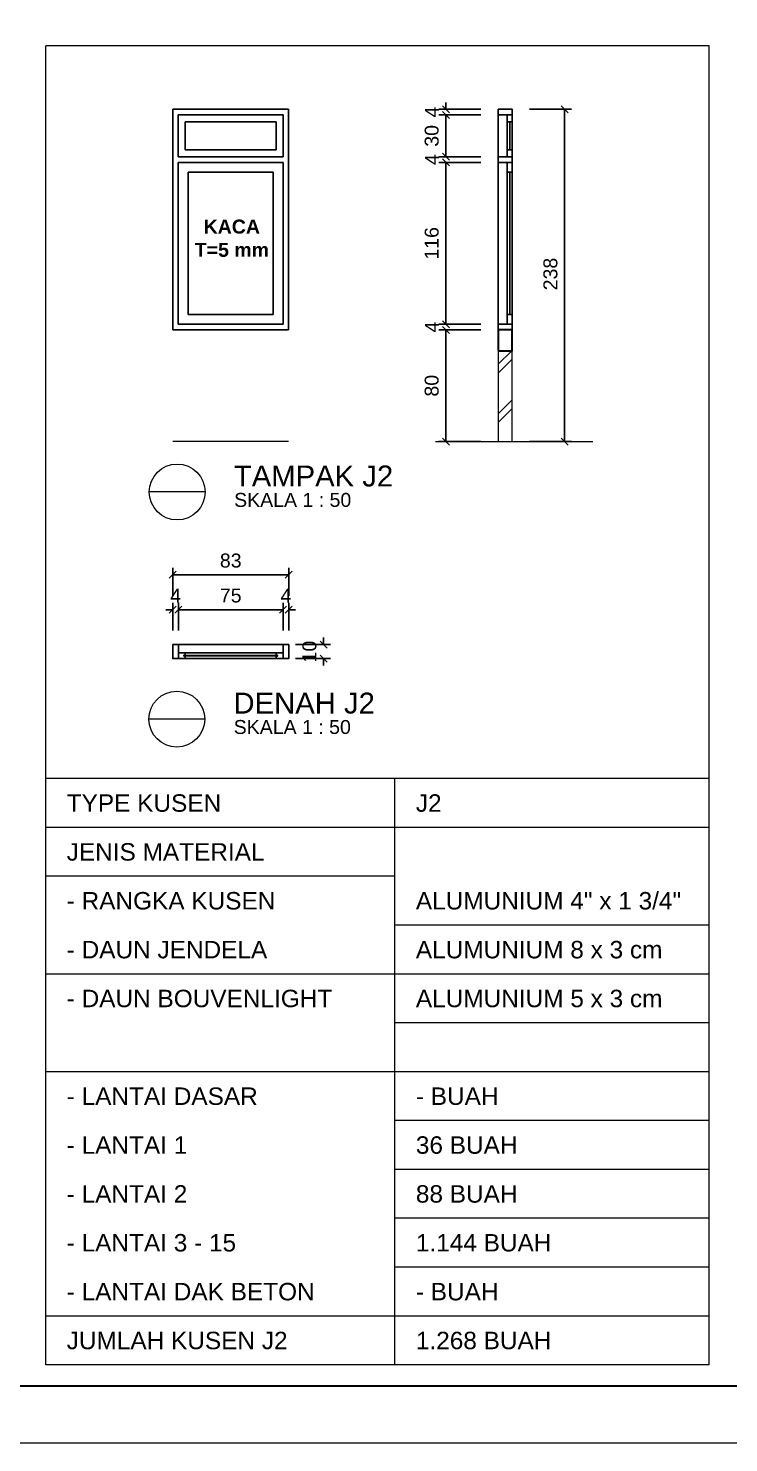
# Model space of a CAD drawing. Header units: millimetres. Extents: x -108 to 351, y -17 to 192.
# Drawn here: x 244.7 to 254.73, y -16.96 to 3.3 of the extents above; entities that cross this region are included whole.
import ezdxf
from ezdxf.enums import TextEntityAlignment as Align

# ---------------------------------------------------------------- set-up
doc = ezdxf.new("R2010")
doc.units = ezdxf.units.MM
doc.layers.get('defpoints').update_dxf_attribs({"color": 1})
for name, color, linetype, lineweight in [('ars', 11, 'Continuous', 0), ('BLK', 1, 'Continuous', 30), ('KACA', 151, 'Continuous', 5), ('KOP', 7, 'Continuous', 20), ('KOP GARIS', 1, 'Continuous', 30), ('lan', 7, 'Continuous', 15), ('NOT', 7, 'Continuous', 20), ('tem', 5, 'Continuous', 20), ('u', 6, 'Continuous', 20), ('u @ 1', 6, 'Continuous', 20)]:
    doc.layers.add(name, color=color, linetype=linetype, lineweight=lineweight)
doc.layers.add('Kusen', color=30, linetype='Continuous')
doc.styles.get("Standard").update_dxf_attribs({"font": 'arial.ttf'})
doc.dimstyles.new('SK-50', dxfattribs={"dimscale": 0, "dimtxt": 0.2, "dimasz": 0.1, "dimexe": 0.1, "dimexo": 0, "dimgap": 0.1, "dimtad": 1, "dimdec": 0, "dimlfac": 50, "dimzin": 0, "dimdsep": 46, "dimtxsty": 'Standard', "dimblk": 'OBLIQUE', "dimcen": 0.09, "dimclrd": 256, "dimclre": 256, "dimclrt": 256, "dimadec": 0, "dimazin": 0, "dimtfac": 1, "dimtdec": 0, "dimtofl": 0, "dimtmove": 0, "dimatfit": 3, "dimldrblk": 'OBLIQUE', "dimfxl": 0, "dimtolj": 1, "dimtzin": 0, "dimarcsym": 0})

# ---------------------------------------------------------------- blocks, each defined once
blk = doc.blocks.new('KOPA2-TPAK r')
at = {"layer": 'KOP'}
blk.add_lwpolyline([(0, 0), (59.4, 0), (59.4, 42.135), (0, 42.135)], close=True, dxfattribs=at)
at = {"layer": 'KOP GARIS'}
blk.add_lwpolyline([(0.815, 0.815), (58.585, 0.815), (58.585, 41.32), (0.815, 41.32)], close=True, dxfattribs=at)
at = {"layer": 'KOP'}
for p in [(51.864, 6.612), (51.864, 6.212), (51.864, 5.812)]:
    blk.add_attdef('JUDUL', p, '', height=0.25, dxfattribs=at)
for tag, p in [('SKALA', (51.816, 4.913)), ('SKALA', (51.816, 4.602)), ('SKALA', (51.816, 4.312)), ('AR-00', (57.749, 3.195))]:
    blk.add_attdef(tag, text='', height=0.172, dxfattribs=at).set_placement(p, align=Align.MIDDLE_CENTER)
blk = doc.blocks.new('T. J2')
at = {"layer": 'KACA', "color": 141}
blk.add_lwpolyline([(-0.379, 0.077), (0.291, 0.077), (0.291, 0.082), (-0.379, 0.082)], close=True, dxfattribs=at)
at = {"layer": 'Kusen'}
for p, q in [((-0.419, 0), (0.331, 0)), ((-0.369, 0.1), (0.281, 0.1)), ((0.281, 0.06), (-0.369, 0.06))]:
    blk.add_line(p, q, dxfattribs=at)
for points in [[(-0.459, 0), (-0.419, 0), (-0.419, 0.1), (-0.459, 0.1)], [(0.331, 0), (0.371, 0), (0.371, 0.1), (0.331, 0.1)]]:
    blk.add_lwpolyline(points, close=True, dxfattribs=at)
for points in [[(-0.369, 0.077), (-0.369, 0.06), (-0.419, 0.06), (-0.419, 0.1), (-0.369, 0.1), (-0.369, 0.082), (-0.379, 0.082), (-0.379, 0.077), (-0.369, 0.077)], [(0.281, 0.077), (0.281, 0.06), (0.331, 0.06), (0.331, 0.1), (0.281, 0.1), (0.281, 0.082), (0.291, 0.082), (0.291, 0.077), (0.281, 0.077)]]:
    blk.add_lwpolyline(points, dxfattribs=at)
blk = doc.blocks.new('_Oblique')
at = {"color": 0, "linetype": 'ByBlock', "lineweight": -2}
blk.add_line((-0.5, -0.5), (0.5, 0.5), dxfattribs=at)
blk = doc.blocks.new('*D138')
at = {"layer": 'defpoints', "color": 0, "transparency": 16777216}
for p in [(246.853, -5.03), (246.773, -5.33), (246.853, -5.33)]:
    blk.add_point(p, dxfattribs=at)
at = {"layer": 'u', "lineweight": -2, "transparency": 16777216}
for p, q in [((246.773, -5.03), (246.673, -5.03)), ((246.773, -5.33), (246.773, -4.93)), ((246.853, -5.33), (246.853, -4.93)), ((246.853, -5.03), (246.953, -5.03))]:
    blk.add_line(p, q, dxfattribs=at)
at = {"layer": 'u', "lineweight": -2, "transparency": 16777216, "xscale": 0.1, "yscale": 0.1, "zscale": 0.1}
blk.add_blockref('_Oblique', (246.773, -5.03), dxfattribs=at)
at = {"layer": 'u', "lineweight": -2, "transparency": 16777216, "xscale": 0.1, "yscale": 0.1, "zscale": 0.1, "rotation": 180}
blk.add_blockref('_Oblique', (246.853, -5.03), dxfattribs=at)
at = {"layer": 'u', "transparency": 16777216, "insert": (246.813, -4.83), "char_height": 0.2, "attachment_point": 5}
blk.add_mtext('\\A1;4', dxfattribs=at)
blk = doc.blocks.new('*D45')
at = {"layer": 'defpoints', "color": 0, "transparency": 16777216}
for p in [(248.353, -5.03), (246.853, -5.33), (248.353, -5.33)]:
    blk.add_point(p, dxfattribs=at)
at = {"layer": 'u', "lineweight": -2, "transparency": 16777216}
for p, q in [((246.853, -5.33), (246.853, -4.93)), ((246.853, -5.03), (248.353, -5.03)), ((248.353, -5.33), (248.353, -4.93))]:
    blk.add_line(p, q, dxfattribs=at)
at = {"layer": 'u', "lineweight": -2, "transparency": 16777216, "xscale": 0.1, "yscale": 0.1, "zscale": 0.1, "rotation": 180}
blk.add_blockref('_Oblique', (246.853, -5.03), dxfattribs=at)
at = {"layer": 'u', "lineweight": -2, "transparency": 16777216, "xscale": 0.1, "yscale": 0.1, "zscale": 0.1}
blk.add_blockref('_Oblique', (248.353, -5.03), dxfattribs=at)
at = {"layer": 'u', "transparency": 16777216, "insert": (247.603, -4.828), "char_height": 0.2, "attachment_point": 5}
blk.add_mtext('\\A1;75', dxfattribs=at)
blk = doc.blocks.new('*D139')
at = {"layer": 'defpoints', "color": 0, "transparency": 16777216}
for p in [(248.433, -5.03), (248.353, -5.33), (248.433, -5.33)]:
    blk.add_point(p, dxfattribs=at)
at = {"layer": 'u', "lineweight": -2, "transparency": 16777216}
for p, q in [((248.353, -5.03), (248.253, -5.03)), ((248.353, -5.33), (248.353, -4.93)), ((248.433, -5.33), (248.433, -4.93)), ((248.433, -5.03), (248.533, -5.03))]:
    blk.add_line(p, q, dxfattribs=at)
at = {"layer": 'u', "lineweight": -2, "transparency": 16777216, "xscale": 0.1, "yscale": 0.1, "zscale": 0.1}
blk.add_blockref('_Oblique', (248.353, -5.03), dxfattribs=at)
at = {"layer": 'u', "lineweight": -2, "transparency": 16777216, "xscale": 0.1, "yscale": 0.1, "zscale": 0.1, "rotation": 180}
blk.add_blockref('_Oblique', (248.433, -5.03), dxfattribs=at)
at = {"layer": 'u', "transparency": 16777216, "insert": (248.393, -4.83), "char_height": 0.2, "attachment_point": 5}
blk.add_mtext('\\A1;4', dxfattribs=at)
blk = doc.blocks.new('*D46')
at = {"layer": 'defpoints', "color": 0, "transparency": 16777216}
for p in [(248.433, -4.53), (246.773, -4.83), (248.433, -4.83)]:
    blk.add_point(p, dxfattribs=at)
at = {"layer": 'u', "lineweight": -2, "transparency": 16777216}
for p, q in [((246.773, -4.83), (246.773, -4.43)), ((248.433, -4.83), (248.433, -4.43)), ((246.773, -4.53), (248.433, -4.53))]:
    blk.add_line(p, q, dxfattribs=at)
at = {"layer": 'u', "lineweight": -2, "transparency": 16777216, "xscale": 0.1, "yscale": 0.1, "zscale": 0.1, "rotation": 180}
blk.add_blockref('_Oblique', (246.773, -4.53), dxfattribs=at)
at = {"layer": 'u', "lineweight": -2, "transparency": 16777216, "xscale": 0.1, "yscale": 0.1, "zscale": 0.1}
blk.add_blockref('_Oblique', (248.433, -4.53), dxfattribs=at)
at = {"layer": 'u', "transparency": 16777216, "insert": (247.603, -4.327), "char_height": 0.2, "attachment_point": 5}
blk.add_mtext('\\A1;83', dxfattribs=at)
blk = doc.blocks.new('*D140')
at = {"layer": 'defpoints', "color": 0, "transparency": 16777216}
for p in [(251.184, 1.379), (250.684, -0.941), (251.184, -0.941)]:
    blk.add_point(p, dxfattribs=at)
at = {"layer": 'u', "lineweight": -2, "transparency": 16777216}
for p, q in [((251.184, 1.379), (250.584, 1.379)), ((250.684, 1.379), (250.684, -0.941)), ((251.184, -0.941), (250.584, -0.941))]:
    blk.add_line(p, q, dxfattribs=at)
at = {"layer": 'u', "lineweight": -2, "transparency": 16777216, "xscale": 0.1, "yscale": 0.1, "zscale": 0.1}
for p, rotation in [((250.684, 1.379), 90), ((250.684, -0.941), 270)]:
    blk.add_blockref('_Oblique', p, dxfattribs=dict(at, rotation=rotation))
at = {"layer": 'u', "transparency": 16777216, "insert": (250.482, 0.219), "char_height": 0.2, "attachment_point": 5, "rotation": 90}
blk.add_mtext('\\A1;116', dxfattribs=at)
blk = doc.blocks.new('*D141')
at = {"layer": 'defpoints', "color": 0, "transparency": 16777216}
for p in [(250.684, 2.059), (251.184, 2.139), (251.184, 2.059)]:
    blk.add_point(p, dxfattribs=at)
at = {"layer": 'u', "lineweight": -2, "transparency": 16777216}
for p, q in [((250.684, 2.139), (250.684, 2.239)), ((251.184, 2.139), (250.584, 2.139)), ((251.184, 2.059), (250.584, 2.059)), ((250.684, 2.059), (250.684, 1.959))]:
    blk.add_line(p, q, dxfattribs=at)
at = {"layer": 'u', "lineweight": -2, "transparency": 16777216, "xscale": 0.1, "yscale": 0.1, "zscale": 0.1}
for p, rotation in [((250.684, 2.139), 270), ((250.684, 2.059), 90)]:
    blk.add_blockref('_Oblique', p, dxfattribs=dict(at, rotation=rotation))
at = {"layer": 'u', "transparency": 16777216, "insert": (250.484, 2.099), "char_height": 0.2, "attachment_point": 5, "rotation": 90}
blk.add_mtext('\\A1;4', dxfattribs=at)
blk = doc.blocks.new('*D142')
at = {"layer": 'defpoints', "color": 0, "transparency": 16777216}
for p in [(251.184, -0.941), (250.684, -1.021), (251.184, -1.021)]:
    blk.add_point(p, dxfattribs=at)
at = {"layer": 'u', "lineweight": -2, "transparency": 16777216}
for p, q in [((251.184, -0.941), (250.584, -0.941)), ((250.684, -0.941), (250.684, -0.841)), ((251.184, -1.021), (250.584, -1.021)), ((250.684, -1.021), (250.684, -1.121))]:
    blk.add_line(p, q, dxfattribs=at)
at = {"layer": 'u', "lineweight": -2, "transparency": 16777216, "xscale": 0.1, "yscale": 0.1, "zscale": 0.1}
for p, rotation in [((250.684, -0.941), 270), ((250.684, -1.021), 90)]:
    blk.add_blockref('_Oblique', p, dxfattribs=dict(at, rotation=rotation))
at = {"layer": 'u', "transparency": 16777216, "insert": (250.484, -0.981), "char_height": 0.2, "attachment_point": 5, "rotation": 90}
blk.add_mtext('\\A1;4', dxfattribs=at)
blk = doc.blocks.new('*D47')
at = {"layer": 'defpoints', "color": 0, "transparency": 16777216}
for p in [(251.184, -1.021), (250.684, -2.621), (251.184, -2.621)]:
    blk.add_point(p, dxfattribs=at)
at = {"layer": 'u', "lineweight": -2, "transparency": 16777216}
for p, q in [((251.184, -1.021), (250.584, -1.021)), ((250.684, -1.021), (250.684, -2.621)), ((251.184, -2.621), (250.584, -2.621))]:
    blk.add_line(p, q, dxfattribs=at)
at = {"layer": 'u', "lineweight": -2, "transparency": 16777216, "xscale": 0.1, "yscale": 0.1, "zscale": 0.1}
for p, rotation in [((250.684, -1.021), 90), ((250.684, -2.621), 270)]:
    blk.add_blockref('_Oblique', p, dxfattribs=dict(at, rotation=rotation))
at = {"layer": 'u', "transparency": 16777216, "insert": (250.482, -1.821), "char_height": 0.2, "attachment_point": 5, "rotation": 90}
blk.add_mtext('\\A1;80', dxfattribs=at)
blk = doc.blocks.new('*D143')
at = {"layer": 'defpoints', "color": 0, "transparency": 16777216}
for p in [(251.884, 2.139), (251.884, -2.621), (252.384, -2.621)]:
    blk.add_point(p, dxfattribs=at)
at = {"layer": 'u', "lineweight": -2, "transparency": 16777216}
for p, q in [((251.884, 2.139), (252.484, 2.139)), ((252.384, 2.139), (252.384, -2.621)), ((251.884, -2.621), (252.484, -2.621))]:
    blk.add_line(p, q, dxfattribs=at)
at = {"layer": 'u', "lineweight": -2, "transparency": 16777216, "xscale": 0.1, "yscale": 0.1, "zscale": 0.1}
for p, rotation in [((252.384, 2.139), 90), ((252.384, -2.621), 270)]:
    blk.add_blockref('_Oblique', p, dxfattribs=dict(at, rotation=rotation))
at = {"layer": 'u', "transparency": 16777216, "insert": (252.182, -0.221), "char_height": 0.2, "attachment_point": 5, "rotation": 90}
blk.add_mtext('\\A1;238', dxfattribs=at)
blk = doc.blocks.new('*D144')
at = {"layer": 'defpoints', "color": 0, "transparency": 16777216}
for p in [(251.184, 1.459), (250.684, 1.379), (251.184, 1.379)]:
    blk.add_point(p, dxfattribs=at)
at = {"layer": 'u', "lineweight": -2, "transparency": 16777216}
for p, q in [((251.184, 1.459), (250.584, 1.459)), ((250.684, 1.459), (250.684, 1.559)), ((251.184, 1.379), (250.584, 1.379)), ((250.684, 1.379), (250.684, 1.279))]:
    blk.add_line(p, q, dxfattribs=at)
at = {"layer": 'u', "lineweight": -2, "transparency": 16777216, "xscale": 0.1, "yscale": 0.1, "zscale": 0.1}
for p, rotation in [((250.684, 1.459), 270), ((250.684, 1.379), 90)]:
    blk.add_blockref('_Oblique', p, dxfattribs=dict(at, rotation=rotation))
at = {"layer": 'u', "transparency": 16777216, "insert": (250.484, 1.419), "char_height": 0.2, "attachment_point": 5, "rotation": 90}
blk.add_mtext('\\A1;4', dxfattribs=at)
blk = doc.blocks.new('*D145')
at = {"layer": 'defpoints', "color": 0, "transparency": 16777216}
for p in [(251.184, 2.059), (250.684, 1.459), (251.184, 1.459)]:
    blk.add_point(p, dxfattribs=at)
at = {"layer": 'u', "lineweight": -2, "transparency": 16777216}
for p, q in [((251.184, 2.059), (250.584, 2.059)), ((250.684, 2.059), (250.684, 1.459)), ((251.184, 1.459), (250.584, 1.459))]:
    blk.add_line(p, q, dxfattribs=at)
at = {"layer": 'u', "lineweight": -2, "transparency": 16777216, "xscale": 0.1, "yscale": 0.1, "zscale": 0.1}
for p, rotation in [((250.684, 2.059), 90), ((250.684, 1.459), 270)]:
    blk.add_blockref('_Oblique', p, dxfattribs=dict(at, rotation=rotation))
at = {"layer": 'u', "transparency": 16777216, "insert": (250.482, 1.759), "char_height": 0.2, "attachment_point": 5, "rotation": 90}
blk.add_mtext('\\A1;30', dxfattribs=at)
blk = doc.blocks.new('*D48')
at = {"layer": 'defpoints', "color": 0, "transparency": 16777216}
for p in [(248.533, -5.53), (248.533, -5.73), (248.933, -5.73)]:
    blk.add_point(p, dxfattribs=at)
at = {"layer": 'u', "lineweight": -2, "transparency": 16777216}
for p, q in [((248.933, -5.53), (248.933, -5.43)), ((248.533, -5.53), (249.033, -5.53)), ((248.533, -5.73), (249.033, -5.73)), ((248.933, -5.73), (248.933, -5.83))]:
    blk.add_line(p, q, dxfattribs=at)
at = {"layer": 'u', "lineweight": -2, "transparency": 16777216, "xscale": 0.1, "yscale": 0.1, "zscale": 0.1}
for p, rotation in [((248.933, -5.53), 270), ((248.933, -5.73), 90)]:
    blk.add_blockref('_Oblique', p, dxfattribs=dict(at, rotation=rotation))
at = {"layer": 'u', "transparency": 16777216, "insert": (248.731, -5.63), "char_height": 0.2, "attachment_point": 5, "rotation": 90}
blk.add_mtext('\\A1;10', dxfattribs=at)
blk = doc.blocks.new('Ndtpd')
blk.add_line((0.747, 0), (-0.747, 0))
blk.add_circle((0, 0), 0.747)
at = {"flags": 4}
for tag, height, p in [('NO', 0.5, (0, 0.148)), ('NOLBR', 0.3, (0, -0.398))]:
    blk.add_attdef(tag, text='', height=height, dxfattribs=at).set_placement(p, align=Align.CENTER)
for tag, p, height in [('NDTPD', (1.516, 0.148), 0.5), ('SKALA', (1.523, -0.398), 0.3)]:
    blk.add_attdef(tag, p, '', height=height, dxfattribs=at)

msp = doc.modelspace()

# ---------------------------------------------------------------- hatches: boundary and pattern name
at = {"layer": 'ars'}
h = msp.add_hatch(dxfattribs=at)
h.set_pattern_fill('TEMBOK', color=256, scale=0.502197)
h.set_pattern_definition([(225, (261.77707, 87.5378), (0.355107, -0.355107), []), (225, (261.6515, 87.5378), (0.355107, -0.355107), [])])
h.paths.add_polyline_path([(251.63412, -2.62093), (251.63412, -1.32093), (251.43412, -1.32093), (251.43412, -2.62093)])

# ---------------------------------------------------------------- linework, layer by layer
for points in [[(251.60412, 1.55907), (251.60412, 1.95907), (251.59412, 1.95907), (251.59412, 1.55907)], [(251.59412, 1.23907), (251.59412, -0.80093), (251.60412, -0.80093), (251.60412, 1.23907)]]:
    msp.add_lwpolyline(points, dxfattribs=at)
at = {"layer": 'BLK'}
msp.add_lwpolyline([(251.43412, -1.32093), (251.63412, -1.32093), (251.63412, -1.02093), (251.43412, -1.02093)], close=True, dxfattribs=at)
at = {"layer": 'Kusen', "linetype": 'ByBlock'}
for p, q in [((246.77267, 2.13907), (246.77267, -1.02093)), ((246.77267, 2.13907), (248.43267, 2.13907)), ((246.85267, 2.05907), (246.85267, 1.45907)), ((246.85267, 2.05907), (248.35267, 2.05907)), ((248.35267, 2.05907), (248.35267, 1.45907)), ((248.43267, 2.13907), (248.43267, -1.02093)), ((246.95267, 1.95907), (246.95267, 1.55907)), ((246.95267, 1.95907), (248.25267, 1.95907)), ((248.25267, 1.95907), (248.25267, 1.55907)), ((246.85267, 1.45907), (248.35267, 1.45907)), ((246.95267, 1.55907), (248.25267, 1.55907)), ((246.85267, 1.37907), (246.85267, -0.94093)), ((246.85267, 1.37907), (248.35267, 1.37907)), ((246.99267, 1.23907), (246.99267, -0.80093)), ((246.99267, 1.23907), (248.21267, 1.23907)), ((248.21267, 1.23907), (248.21267, -0.80093)), ((248.35267, 1.37907), (248.35267, -0.94093)), ((246.99267, -0.80093), (248.21267, -0.80093)), ((246.85267, -0.94093), (248.35267, -0.94093)), ((246.77267, -1.02093), (248.43267, -1.02093))]:
    msp.add_line(p, q, dxfattribs=at)
at = {"layer": 'Kusen'}
for p, q in [((251.43412, -0.94093), (251.43412, 2.05907)), ((251.56412, 1.95907), (251.56412, 1.45907)), ((251.63412, -0.80093), (251.63412, 1.95907)), ((251.56412, 1.37907), (251.56412, -0.80093))]:
    msp.add_line(p, q, dxfattribs=at)
for points in [[(251.43412, 2.05907), (251.63412, 2.05907), (251.63412, 2.13907), (251.43412, 2.13907)], [(251.56412, 1.95907), (251.63412, 1.95907), (251.63412, 2.05907), (251.56412, 2.05907)], [(251.43412, 1.37907), (251.63412, 1.37907), (251.63412, 1.45907), (251.43412, 1.45907)], [(251.56412, 1.45907), (251.63412, 1.45907), (251.63412, 1.55907), (251.56412, 1.55907)], [(251.56412, 1.23907), (251.63412, 1.23907), (251.63412, 1.37907), (251.56412, 1.37907)], [(251.56412, -0.94093), (251.63412, -0.94093), (251.63412, -0.80093), (251.56412, -0.80093)], [(251.43412, -1.02093), (251.63412, -1.02093), (251.63412, -0.94093), (251.43412, -0.94093)]]:
    msp.add_lwpolyline(points, close=True, dxfattribs=at)
at = {"layer": 'lan'}
for p, q in [((244.95435, -15.84995), (244.95435, 3.05005)), ((254.45435, 3.05005), (244.95435, 3.05005)), ((254.45435, -15.84995), (254.45435, 3.05005)), ((250.53412, -2.62093), (252.78819, -2.62093)), ((254.45435, -7.44995), (244.95435, -7.44995)), ((249.95435, -15.84995), (249.95435, -7.44995)), ((254.45435, -8.14995), (244.95435, -8.14995)), ((249.95435, -8.84995), (244.95435, -8.84995)), ((254.45435, -9.54995), (249.95435, -9.54995)), ((254.45435, -10.24995), (244.95435, -10.24995)), ((254.45435, -10.94995), (249.95435, -10.94995)), ((254.45435, -11.64995), (244.95435, -11.64995)), ((254.45435, -12.34995), (249.95435, -12.34995)), ((254.45435, -13.04995), (249.95435, -13.04995)), ((254.45435, -13.74995), (249.95435, -13.74995)), ((254.45435, -14.44995), (249.95435, -14.44995)), ((254.45435, -15.14995), (244.95435, -15.14995)), ((254.45435, -15.84995), (244.95435, -15.84995))]:
    msp.add_line(p, q, dxfattribs=at)
at = {"layer": 'lan', "linetype": 'Continuous', "ltscale": 2}
msp.add_line((248.43267, -2.62093), (246.77267, -2.62093), dxfattribs=at)
at = {"layer": 'tem'}
for p, q in [((251.43412, -1.32093), (251.43412, -2.62093)), ((251.63412, -2.62093), (251.63412, -1.32093))]:
    msp.add_line(p, q, dxfattribs=at)

# ---------------------------------------------------------------- block references
at = {"layer": 'KOP'}
msp.add_blockref('KOPA2-TPAK r', (230.63958, -16.96472), dxfattribs=at)
at = {"layer": 'Kusen', "xscale": -2, "yscale": 2, "zscale": 2, "rotation": 180}
msp.add_blockref('T. J2', (247.69107, -5.52965), dxfattribs=at)
at = {"layer": 'NOT'}
ref = msp.add_blockref('Ndtpd', (246.83635, -3.34353), dxfattribs=dict(at, xscale=0.5354752342704153, yscale=0.5354752342704153, zscale=0.5354752342704153))
ref.add_attrib('NDTPD', 'TAMPAK J2', (247.64814, -3.26451), dxfattribs={"layer": '0', "height": 0.3, "flags": 4})
ref.add_attrib('SKALA', 'SKALA 1 : 50', (247.65201, -3.55684), dxfattribs={"layer": '0', "height": 0.2, "flags": 4})
ref = msp.add_blockref('Ndtpd', (246.83032, -6.59715), dxfattribs=dict(at, xscale=0.5354752342704153, yscale=0.5354752342704153, zscale=0.5354752342704153))
ref.add_attrib('NDTPD', 'DENAH J2', (247.64211, -6.51813), dxfattribs={"layer": '0', "height": 0.3, "flags": 4})
ref.add_attrib('SKALA', 'SKALA 1 : 50', (247.64598, -6.81046), dxfattribs={"layer": '0', "height": 0.2, "flags": 4})

# ---------------------------------------------------------------- texts
for s, p in [('TYPE KUSEN', (245.25435, -7.92495)), ('J2', (250.25435, -7.92495)), ('JENIS MATERIAL', (245.25435, -8.62495)), ('- RANGKA KUSEN', (245.25435, -9.32495)), ('ALUMUNIUM 4" x 1 3/4"', (250.25435, -9.32495)), ('- DAUN JENDELA', (245.25435, -10.02495)), ('ALUMUNIUM 8 x 3 cm', (250.25435, -10.02495)), ('- DAUN BOUVENLIGHT', (245.25435, -10.72495)), ('ALUMUNIUM 5 x 3 cm', (250.25435, -10.72495)), ('- LANTAI DASAR', (245.25435, -12.12495)), ('- BUAH', (250.25435, -12.12495)), ('- LANTAI 1', (245.25435, -12.82495)), ('36 BUAH', (250.25435, -12.82495)), ('- LANTAI 2', (245.25435, -13.52495)), ('88 BUAH', (250.25435, -13.52495)), ('- LANTAI 3 - 15', (245.25435, -14.22495)), ('1.144 BUAH', (250.25435, -14.22495)), ('- LANTAI DAK BETON', (245.25435, -14.92495)), ('- BUAH', (250.25435, -14.92495)), ('JUMLAH KUSEN J2', (245.25435, -15.62495)), ('1.268 BUAH', (250.25435, -15.62495))]:
    msp.add_text(s, height=0.25, dxfattribs=at).set_placement(p)
at = {"layer": 'NOT', "insert": (247.07045, 0.55908), "char_height": 0.2, "attachment_point": 1}
msp.add_mtext_dynamic_manual_height_columns('\\pi0.14459;{\\fArial|b1|i0|c0|p34;KACA\\P\\pi0.017371;T=5 mm}', width=1.0743058, gutter_width=1.25, heights=[0], dxfattribs=at)

# ---------------------------------------------------------------- dimensions: what is measured, and where the dimension line sits
at = {"layer": 'u'}
for base, p1, p2, picture, middle in [((250.68412, -2.62093), (251.18412, -1.02093), (251.18412, -2.62093), '*D47', (250.68412, -1.82093)), ((248.93267, -5.72965), (248.53267, -5.52965), (248.53267, -5.72965), '*D48', (248.93267, -5.62965))]:
    dim = msp.add_linear_dim(base=base, p1=p1, p2=p2, angle=270, dimstyle='SK-50', override={"dimscale": 1, "dimtxt": 0.2}, dxfattribs=at)
    dim.commit()
    dim.dimension.update_dxf_attribs({"geometry": picture, "text_midpoint": middle, "dimtype": 160})
for base, p1, p2, picture, middle in [((248.43267, -4.52965), (246.77267, -4.82965), (248.43267, -4.82965), '*D46', (247.60267, -4.52965)), ((248.35267, -5.02965), (246.85267, -5.32965), (248.35267, -5.32965), '*D45', (247.60267, -5.02965))]:
    dim = msp.add_linear_dim(base=base, p1=p1, p2=p2, dimstyle='SK-50', override={"dimscale": 1, "dimtxt": 0.2}, dxfattribs=at)
    dim.commit()
    dim.dimension.update_dxf_attribs({"geometry": picture, "text_midpoint": middle, "dimtype": 160})
at = {"layer": 'u @ 1'}
for base, p1, p2, picture, middle in [((250.68412, 2.05907), (251.18412, 2.13907), (251.18412, 2.05907), '*D141', (250.68412, 2.09907)), ((250.68412, 1.45907), (251.18412, 2.05907), (251.18412, 1.45907), '*D145', (250.68412, 1.75907)), ((252.38412, -2.62093), (251.88412, 2.13907), (251.88412, -2.62093), '*D143', (252.38412, -0.22093)), ((250.68412, -0.94093), (251.18412, 1.37907), (251.18412, -0.94093), '*D140', (250.68412, 0.21907)), ((250.68412, 1.37907), (251.18412, 1.45907), (251.18412, 1.37907), '*D144', (250.68412, 1.41907)), ((250.68412, -1.02093), (251.18412, -0.94093), (251.18412, -1.02093), '*D142', (250.68412, -0.98093))]:
    dim = msp.add_linear_dim(base=base, p1=p1, p2=p2, angle=270, dimstyle='SK-50', override={"dimscale": 1, "dimtxt": 0.2, "dimtix": 0, "dimtofl": 0, "dimtmove": 0, "dimatfit": 3}, dxfattribs=at)
    dim.commit()
    dim.dimension.update_dxf_attribs({"geometry": picture, "text_midpoint": middle, "dimtype": 128})
for base, p1, p2, picture, middle in [((246.85267, -5.02965), (246.77267, -5.32965), (246.85267, -5.32965), '*D138', (246.81267, -5.02965)), ((248.43267, -5.02965), (248.35267, -5.32965), (248.43267, -5.32965), '*D139', (248.39267, -5.02965))]:
    dim = msp.add_linear_dim(base=base, p1=p1, p2=p2, dimstyle='SK-50', override={"dimscale": 1, "dimtxt": 0.2, "dimtix": 0, "dimtofl": 0, "dimtmove": 0, "dimatfit": 3}, dxfattribs=at)
    dim.commit()
    dim.dimension.update_dxf_attribs({"geometry": picture, "text_midpoint": middle, "dimtype": 128})

doc.saveas('drawing.dxf')
